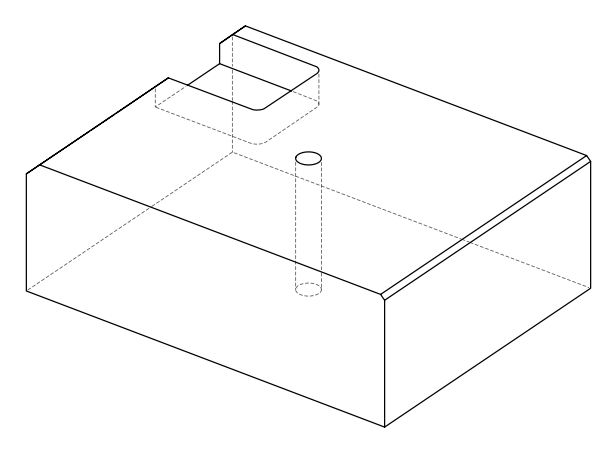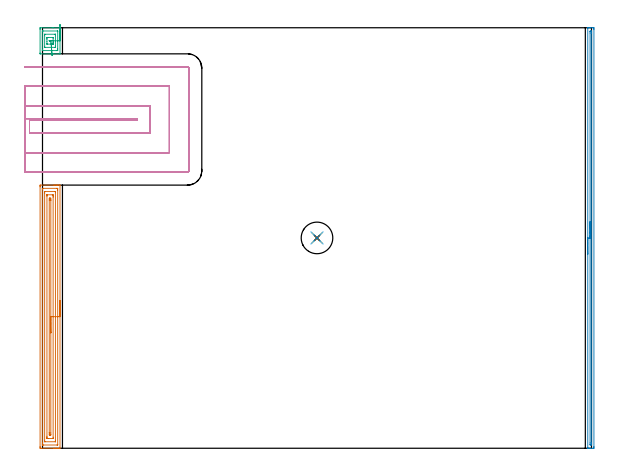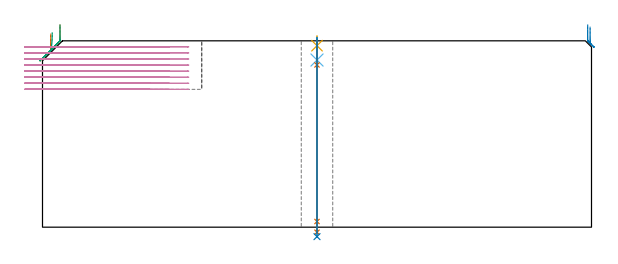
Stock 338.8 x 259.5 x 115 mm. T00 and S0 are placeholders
(PLAN: 8 operations, 5 tool changes, 28.8 min)
(1 AREA_MILL | FG_CHAMFER_SURFACE | UGT0205_001 | 6.71 min | 12788 mm3)
(2 AREA_MILL_1 | FG_CHAMFER_SURFACE_1 | UGT0205_001 | 4.31 min | 1877 mm3)
(3 AREA_MILL_2 | FG_CHAMFER_SURFACE_2 | UGT0205_001 | 0.86 min | 1720 mm3)
(4 MILL_SLOT | SLOT_PARTIAL_RECTANGULAR | UGT0201_008 | Follow Part, ap 4, ae 75% | 15.74 min | 236093 mm3)
(5 SPOT_DRILL | STEP1HOLE | NXT0321_9005460120000 | 0.05 min | 187 mm3)
(6 DRILL_BLIND_HOLE_INTO_CENTER | STEP1HOLE | UGT0301_198 | 0.06 min | 388 mm3)
(7 GUN_DRILL_THROUGH_HOLE | STEP1HOLE | UGT0307_003 | 0.57 min | 4003 mm3)
(8 SPADE_DRILL_TO_ENLARGE_THROUGH_HOLE | STEP1HOLE | UGT0306_010 | 0.49 min | 29725 mm3)
(TOOL UGT0205_001 | Chamfer Mill 20 x 3 x 45 deg. | D20 FL50 Z2)
(TOOL UGT0201_008 | End Mill 16 mm | D16 FL32 Z4)
(TOOL NXT0321_9005460120000 | NC Spot Drill, 142deg, 12mm, Carbide, Uncoated | D12 PA142 FL30 Z2)
(TOOL UGT0301_198 | Twist Drill 7.9 mm | D7.9 PA118 FL73 Z2)
(TOOL UGT0307_003 | Gun Drill 7 mm | D7 PA130 FL24 Z1)
(TOOL UGT0306_010 | Spade Drill 19.5mm | D19.5 PA132 FL10 Z2)
(OP 1 AREA_MILL)
G17 G21 G94 G90
T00 M6
G54
G17 G0 G90 X10.8 Y91.2 S1061 M3
G43 Z125. H0
G94 G1 Y91.162 Z124.128 F250.
Y91.048 Z123.263
Y90.859 Z122.412
Y90.597 Z121.58
Y90.263 Z120.774
Y89.86 Z120.
Y89.391 Z119.264
Y88.86 Z118.572
Y88.271 Z117.929
Y87.628 Z117.339
Y86.936 Z116.808
Y86.2 Z116.34
Y85.426 Z115.937
Y84.62 Z115.603
Y83.788 Z115.341
Y82.936 Z115.152
Y82.072 Z115.038
Y81.2 Z115.
Y0.137
X10.794 Y0.01 Z114.993
X10.535 Y0. Z114.734
X9.828 Z114.028
X9.151 Z113.35
X8.61 Z112.806
X8.339 Z112.536
X7.73 Z111.927
X7.459 Z111.657
X6.85 Z111.044
X-0.495 Z103.702
X-1.07 Y0.002 Z103.127
X-1.285 Y0.004 Z102.912
X-1.491 Y0.01 Z102.706
X-1.495 Y0.152 Z102.703
X-1.499 Y0.582 Z102.701
X-1.5 Y1.018 Z102.7
Y161.362
X-1.499 Y161.818 Z102.701
X-1.495 Y162.248 Z102.703
X-1.491 Y162.39 Z102.705
X-1.07 Y162.4 Z103.127
X6.85 Z111.044
X7.459 Z111.657
X7.73 Z111.927
X8.339 Z112.536
X8.61 Z112.806
X9.151 Z113.35
X9.49 Z113.689
X10.37 Z114.568
X10.537 Y162.399 Z114.735
X10.794 Y162.39 Z114.992
X10.8 Y162.263 Z115.
Y81.2
X9.386 Z113.586
Y2.364
X9.384 Y2.168 Z113.584
X9.382 Y2.07 Z113.582
X9.379 Y2.024 Z113.579
X9.373 Y2.01 Z113.573
X9.329 Y2.008 Z113.529
X8.968 Y2.001 Z113.168
X0.69 Z104.89
X0.166 Y2.003 Z104.366
X-0.003 Y2.01 Z104.197
X-0.079 Y2.022 Z104.121
X-0.084 Y2.257 Z104.116
X-0.085 Y2.364 Z104.115
X-0.086 Y3.15 Z104.114
Y160.036
X-0.084 Y160.232 Z104.116
X-0.082 Y160.33 Z104.118
X-0.079 Y160.376 Z104.121
X-0.073 Y160.39 Z104.127
X-0.029 Y160.392 Z104.171
X0.332 Y160.399 Z104.532
X8.61 Z112.81
X9.133 Y160.397 Z113.333
X9.303 Y160.39 Z113.503
X9.379 Y160.378 Z113.579
X9.384 Y160.143 Z113.584
X9.385 Y160.036 Z113.585
X9.386 Y159.25 Z113.586
Y81.2
X7.971 Z112.171
Y4.792
X7.967 Y4.146 Z112.167
X7.965 Y4.027 Z112.165
X7.956 Y4.01 Z112.156
X7.921 Y4.004 Z112.121
X7.873 Y4. Z112.073
X1.57 Y4.001 Z105.77
X1.427 Y4.005 Z105.627
X1.337 Y4.01 Z105.537
X1.333 Y4.065 Z105.533
X1.33 Y4.146 Z105.53
X1.329 Y4.39 Z105.529
Y157.608
X1.333 Y158.254 Z105.533
X1.335 Y158.373 Z105.535
X1.344 Y158.39 Z105.544
X1.379 Y158.396 Z105.579
X1.427 Y158.4 Z105.627
X7.73 Y158.399 Z111.93
X7.873 Y158.395 Z112.073
X7.963 Y158.39 Z112.163
X7.967 Y158.335 Z112.167
X7.97 Y158.254 Z112.17
X7.971 Y158.01 Z112.171
Y81.2
X6.557 Z110.757
Y6.818
X6.554 Y6.227 Z110.754
X6.55 Y6.027 Z110.75
X6.546 Y6.009 Z110.746
X6.525 Y6.006 Z110.725
X6.475 Y6.003 Z110.675
X6.374 Y6.001 Z110.574
X3.258 Y6. Z107.458
X2.914 Y6.007 Z107.114
X2.75 Y6.01 Z106.95
X2.748 Y6.105 Z106.948
X2.744 Y6.521 Z106.944
X2.743 Y6.818 Z106.943
Y7.413
Y155.582
X2.746 Y156.173 Z106.946
X2.75 Y156.373 Z106.95
X2.754 Y156.391 Z106.954
X2.775 Y156.394 Z106.975
X2.825 Y156.397 Z107.025
X2.926 Y156.399 Z107.126
X6.042 Y156.4 Z110.242
X6.386 Y156.393 Z110.586
X6.55 Y156.389 Z110.75
X6.552 Y156.295 Z110.752
X6.556 Y155.879 Z110.756
X6.557 Y155.582 Z110.757
Y154.987
Y81.2
X5.143 Z109.343
Y9.437
X5.14 Y8.6 Z109.34
X5.138 Y8.551 Z109.338
X5.09 Y8.01 Z109.29
X4.797 Y8.005 Z108.997
X4.21 Y8.01 Z108.41
X4.162 Y8.6 Z108.362
X4.16 Y8.651 Z108.36
X4.157 Y9.49 Z108.357
Y9.544
Y152.963
X4.16 Y153.8 Z108.36
X4.162 Y153.849 Z108.362
X4.21 Y154.39 Z108.41
X4.503 Y154.395 Z108.703
X5.09 Y154.39 Z109.29
X5.138 Y153.8 Z109.338
X5.14 Y153.749 Z109.34
X5.143 Y152.91 Z109.343
Y152.856
Y81.2
Y80.328 Z109.381
Y79.463 Z109.495
Y78.612 Z109.684
Y77.78 Z109.946
Y76.974 Z110.28
Y76.2 Z110.683
Y75.464 Z111.152
Y74.772 Z111.683
Y74.129 Z112.272
Y73.54 Z112.915
Y73.008 Z113.607
Y72.54 Z114.343
Y72.137 Z115.117
Y71.803 Z115.923
Y71.541 Z116.755
Y71.352 Z117.607
Y71.238 Z118.472
Y71.2 Z119.343
G0 Z125.
M5
M2
(OP 2 AREA_MILL_1)
G17 G21 G94 G90
T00 M6
G54
G17 G0 G90 X336.503 Y119.748 S1061 M3
G43 Z125. H0
Z124.996
G94 G1 Y119.786 Z124.125 F250.
Y119.9 Z123.26
Y120.089 Z122.408
Y120.351 Z121.576
Y120.685 Z120.77
Y121.088 Z119.997
Y121.557 Z119.261
Y122.088 Z118.569
Y122.677 Z117.925
Y123.321 Z117.336
Y124.013 Z116.805
Y124.748 Z116.336
Y125.522 Z115.934
Y126.328 Z115.6
Y127.16 Z115.337
Y128.012 Z115.149
Y128.877 Z115.035
Y129.749 Z114.997
X336.5 Y259.325 Z115.
X336.503 Y259.49 Z114.988
X336.545 Y259.493 Z114.946
X336.943 Y259.5 Z114.556
X337.258 Z114.241
X337.955 Z113.54
X339.193 Z112.304
X339.734 Y259.497 Z111.76
X340.291 Y259.492 Z111.205
X340.293 Y259.439 Z111.203
X340.299 Y258.878 Z111.201
X340.3 Y258.31 Z111.2
Y0.947
X340.299 Y0.622 Z111.201
X340.293 Y0.061 Z111.203
X340.291 Y0.008 Z111.205
X339.734 Y0. Z111.76
X338.304 Z113.193
X337.955 Z113.54
X337.258 Z114.241
X336.943 Z114.556
X336.524 Z114.967
X336.511 Y0.083 Z114.984
X336.505 Y0.135 Z114.992
X336.506 Y0.172 Z114.993
X336.503 Y129.749 Z114.997
X337.917 Z113.583
X337.914 Y256.238 Z113.586
X337.917 Y257.091 Z113.583
X337.919 Y257.128 Z113.581
X337.955 Y257.49 Z113.545
X338.443 Y257.495 Z113.057
X338.845 Y257.49 Z112.655
X338.881 Y257.091 Z112.619
X338.883 Y257.052 Z112.617
X338.886 Y256.197 Z112.614
Y3.262
X338.883 Y2.409 Z112.617
X338.881 Y2.372 Z112.619
X338.845 Y2.01 Z112.655
X338.357 Y2.005 Z113.143
X337.955 Y2.01 Z113.545
X337.924 Y2.409 Z113.576
X337.922 Y2.442 Z113.578
X337.921 Y3.303 Z113.579
X337.917 Y129.749 Z113.583
Y130.62 Z113.621
Y131.485 Z113.735
Y132.337 Z113.923
Y133.169 Z114.186
Y133.975 Z114.52
Y134.749 Z114.922
Y135.484 Z115.391
Y136.176 Z115.922
Y136.82 Z116.512
Y137.409 Z117.155
Y137.94 Z117.847
Y138.409 Z118.583
Y138.811 Z119.357
Y139.145 Z120.163
Y139.408 Z120.995
Y139.596 Z121.846
Y139.71 Z122.711
Y139.748 Z123.583
G0 Z125.
M5
M2
(OP 3 AREA_MILL_2)
G17 G21 G94 G90
T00 M6
G54
G17 G0 G90 X10.8 Y261.45 S1061 M3
G43 Z125. H0
G94 G1 Y261.412 Z124.128 F250.
Y261.298 Z123.263
Y261.109 Z122.412
Y260.847 Z121.58
Y260.513 Z120.774
Y260.11 Z120.
Y259.642 Z119.264
Y259.11 Z118.572
Y258.521 Z117.929
Y257.878 Z117.339
Y257.186 Z116.808
Y256.45 Z116.34
Y255.676 Z115.937
Y254.87 Z115.603
Y254.038 Z115.341
Y253.186 Z115.152
Y252.322 Z115.038
Y251.45 Z115.
Y243.474
X10.795 Y243.41 Z114.992
X10.655 Y243.4 Z114.853
X6.702 Z110.9
X5.97 Z110.164
X-1.286 Z102.91
X-1.439 Y243.403 Z102.757
X-1.491 Y243.41 Z102.705
X-1.498 Y243.463 Z102.698
X-1.5 Y243.918 Z102.7
Y258.53
X-1.499 Y258.982 Z102.701
X-1.494 Y259.41 Z102.703
X-1.491 Y259.491 Z102.705
X-1.07 Y259.5 Z103.126
X5.97 Z110.164
X6.702 Z110.9
X6.85 Z111.048
X10.657 Y259.499 Z114.856
X10.795 Y259.49 Z114.993
X10.8 Y259.425 Z115.
Y251.45
X9.386 Z113.586
Y246.576
X9.385 Y245.795 Z113.585
X9.383 Y245.69 Z113.583
X9.379 Y245.495 Z113.579
X9.371 Y245.41 Z113.571
X9.185 Y245.406 Z113.385
X8.897 Y245.401 Z113.097
X0.097 Z104.297
X-0.02 Y245.404 Z104.18
X-0.066 Y245.409 Z104.134
X-0.079 Y245.412 Z104.121
X-0.081 Y245.43 Z104.119
X-0.084 Y245.481 Z104.116
X-0.086 Y245.585 Z104.114
Y245.69
X-0.085 Y257.105 Z104.115
X-0.084 Y257.21 Z104.116
X-0.079 Y257.405 Z104.121
X-0.071 Y257.49 Z104.129
X0.115 Y257.494 Z104.315
X0.403 Y257.499 Z104.603
X9.202 Z113.402
X9.32 Y257.496 Z113.52
X9.366 Y257.491 Z113.566
X9.379 Y257.488 Z113.579
X9.381 Y257.47 Z113.581
X9.384 Y257.419 Z113.584
X9.385 Y257.315 Z113.585
X9.386 Y257.21 Z113.586
Y251.45
X7.972 Z112.172
X7.971 Y248.106 Z112.171
X7.966 Y247.462 Z112.166
X7.965 Y247.411 Z112.165
X7.853 Y247.404 Z112.053
X7.791 Y247.4 Z111.991
X1.57 Z105.77
X1.508 Y247.402 Z105.708
X1.385 Y247.41 Z105.585
X1.334 Y247.415 Z105.534
X1.332 Y247.429 Z105.532
X1.33 Y247.462 Z105.53
X1.329 Y247.705 Z105.529
Y254.794
X1.334 Y255.438 Z105.534
X1.335 Y255.489 Z105.535
X1.447 Y255.496 Z105.647
X1.509 Y255.5 Z105.709
X7.73 Z111.93
X7.792 Y255.498 Z111.992
X7.915 Y255.49 Z112.115
X7.966 Y255.485 Z112.166
X7.968 Y255.471 Z112.168
X7.97 Y255.438 Z112.17
X7.971 Y255.195 Z112.171
X7.972 Y251.45 Z112.172
X6.557 Z110.757
Y250.415
Y250.121
X6.553 Y249.533 Z110.753
X6.55 Y249.446 Z110.75
X6.545 Y249.41 Z110.745
X6.506 Y249.408 Z110.706
X6.328 Y249.404 Z110.528
X5.97 Y249.401 Z110.17
X5.806 Y249.4 Z110.006
X3.165 Y249.401 Z107.365
X2.918 Y249.406 Z107.118
X2.795 Y249.41 Z106.995
X2.749 Y249.419 Z106.949
X2.748 Y249.455 Z106.948
X2.744 Y249.825 Z106.944
X2.743 Y251.007 Z106.943
Y252.485
Y252.779
X2.747 Y253.367 Z106.947
X2.75 Y253.454 Z106.95
X2.754 Y253.49 Z106.954
X2.794 Y253.492 Z106.994
X2.972 Y253.496 Z107.172
X3.33 Y253.499 Z107.53
X3.494 Y253.5 Z107.694
X6.135 Y253.499 Z110.335
X6.382 Y253.494 Z110.582
X6.505 Y253.49 Z110.705
X6.551 Y253.481 Z110.751
X6.552 Y253.445 Z110.752
X6.556 Y253.075 Z110.756
X6.557 Y251.45 Z110.757
X5.137 Y251.449 Z109.337
Y251.425
X5.134 Y251.41 Z109.334
X5.09 Y251.408 Z109.29
X4.698 Y251.402 Z108.898
X4.309 Y251.404 Z108.509
X4.21 Y251.407 Z108.41
X4.167 Y251.41 Z108.367
X4.163 Y251.451 Z108.363
Y251.475
X4.166 Y251.49 Z108.366
X4.21 Y251.492 Z108.41
X4.601 Y251.499 Z108.801
X5.133 Y251.49 Z109.333
X5.137 Y251.449 Z109.337
X5.215 Y250.588 Z109.454
X5.292 Y249.74 Z109.645
X5.368 Y248.913 Z109.91
X5.441 Y248.111 Z110.246
X5.511 Y247.342 Z110.651
X5.577 Y246.61 Z111.122
X5.64 Y245.923 Z111.655
X5.698 Y245.284 Z112.247
X5.751 Y244.699 Z112.892
X5.799 Y244.172 Z113.585
X5.841 Y243.707 Z114.323
X5.877 Y243.309 Z115.098
X5.907 Y242.978 Z115.905
X5.931 Y242.72 Z116.737
X5.948 Y242.534 Z117.59
X5.958 Y242.423 Z118.455
X5.961 Y242.388 Z119.327
X5.957 Y242.429 Z120.198
G0 Z125.
M5
M2
(OP 4 MILL_SLOT)
G17 G21 G94 G90
T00 M6
G54
G17 G0 G90 X-11. Y203.422 S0 M3
G43 Z125. H0
Z111.262
G94 G1 X-8. Y203.401 F250.
G3 X-7.772 Y203.4 R32. F500.
G1 X58.3
Y202.4
X-7.772
G3 X-8. Y202.399 R32.
G1 Y194.399
G2 X-7.772 Y194.4 R24.
G1 X66.3
Y211.4
X-7.772
G2 X-8. Y211.401 R24.
G1 X-11. Y211.43 F250.
X-10.999 Y182.341
X-8. Y182.398
G2 X-7.772 Y182.4 R12. F500.
G1 X78.3
Y223.4
X-7.772
G2 X-8. Y223.402 R12.
G1 X-10.999 Y223.459 F250.
X-10.772 Y170.4
X-7.772
X89.5 F500.
G3 X90.3 Y171.2 R0.8
G1 Y234.6
G3 X89.5 Y235.4 R0.8
G1 X-7.772
X-10.772 F250.
G0 X-11. Y203.4 Z107.525
G1 X-8.
X58.3 F500.
Y202.4
X-8.
Y194.4
X66.3
Y211.4
X-8.
X-11. F250.
Y182.4
X-8.
X78.3 F500.
Y223.4
X-8.
X-11. F250.
Y170.4
X-8.
X89.5 F500.
G3 X90.3 Y171.2 R0.8
G1 Y234.6
G3 X89.5 Y235.4 R0.8
G1 X-8.
X-11. F250.
G0 Y203.4 Z103.787
G1 X-8.
X58.3 F500.
Y202.4
X-8.
Y194.4
X66.3
Y211.4
X-8.
X-11. F250.
Y182.4
X-8.
X78.3 F500.
Y223.4
X-8.
X-11. F250.
Y170.4
X-8.
X89.5 F500.
G3 X90.3 Y171.2 R0.8
G1 Y234.6
G3 X89.5 Y235.4 R0.8
G1 X-8.
X-11. F250.
G0 Y203.4 Z100.05
G1 X-8.
X58.3 F500.
Y202.4
X-8.
Y194.4
X66.3
Y211.4
X-8.
X-11. F250.
Y182.4
X-8.
X78.3 F500.
Y223.4
X-8.
X-11. F250.
Y170.4
X-8.
X89.5 F500.
G3 X90.3 Y171.2 R0.8
G1 Y234.6
G3 X89.5 Y235.4 R0.8
G1 X-8.
X-11. F250.
G0 Y203.4 Z96.312
G1 X-8.
X58.3 F500.
Y202.4
X-8.
Y194.4
X66.3
Y211.4
X-8.
X-11. F250.
Y182.4
X-8.
X78.3 F500.
Y223.4
X-8.
X-11. F250.
Y170.4
X-8.
X89.5 F500.
G3 X90.3 Y171.2 R0.8
G1 Y234.6
G3 X89.5 Y235.4 R0.8
G1 X-8.
X-11. F250.
G0 Y203.4 Z92.575
G1 X-8.
X58.3 F500.
Y202.4
X-8.
Y194.4
X66.3
Y211.4
X-8.
X-11. F250.
Y182.4
X-8.
X78.3 F500.
Y223.4
X-8.
X-11. F250.
Y170.4
X-8.
X89.5 F500.
G3 X90.3 Y171.2 R0.8
G1 Y234.6
G3 X89.5 Y235.4 R0.8
G1 X-8.
X-11. F250.
G0 Y203.4 Z88.837
G1 X-8.
X58.3 F500.
Y202.4
X-8.
Y194.4
X66.3
Y211.4
X-8.
X-11. F250.
Y182.4
X-8.
X78.3 F500.
Y223.4
X-8.
X-11. F250.
Y170.4
X-8.
X89.5 F500.
G3 X90.3 Y171.2 R0.8
G1 Y234.6
G3 X89.5 Y235.4 R0.8
G1 X-8.
X-11. F250.
G0 Y203.4 Z85.1
G1 X-8.
X58.3 F500.
Y202.4
X-8.
Y194.4
X66.3
Y211.4
X-8.
X-11. F250.
Y182.4
X-8.
X78.3 F500.
Y223.4
X-8.
X-11. F250.
Y170.4
X-8.
X89.5 F500.
G3 X90.3 Y171.2 R0.8
G1 Y234.6
G3 X89.5 Y235.4 R0.8
G1 X-8.
X-11. F250.
G0 Z125.
M5
M2
(OP 5 SPOT_DRILL)
G17 G21 G94 G90
T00 M6
G54
G17 G0 G90 X169.4 Y129.8 S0 M3
G43 Z125. H0
G94 G81 G98 Z112. F250. R118.
G80
M5
M2
(OP 6 DRILL_BLIND_HOLE_INTO_CENTER)
G17 G21 G94 G90
T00 M6
G54
G17 G0 G90 X169.4 Y129.8 S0 M3
G43 Z125. H0
G94 G81 G98 Z103.15 F250. R117.
G80
M5
M2
(OP 7 GUN_DRILL_THROUGH_HOLE)
G17 G21 G94 G90
T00 M6
G54
G17 G0 G90 X169.4 Y129.8 M8
G43 Z125. H0
Z115.596
S716 M3
G94 G1 Z100.121 F125. M26
G4 X.084
Z3.5 F250.
G4 X.084
Z-3.132 F125.
G4 X.084
M5
M9
G0 Z115.596
Z125.
M2
(OP 8 SPADE_DRILL_TO_ENLARGE_THROUGH_HOLE)
G17 G21 G94 G90
T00 M6
G54
G17 G0 G90 X169.4 Y129.8 S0 M3
G43 Z125. H0
G94 G73 G98 Z-5.841 F250. Q17.263 R117.
G80
M5
M2
